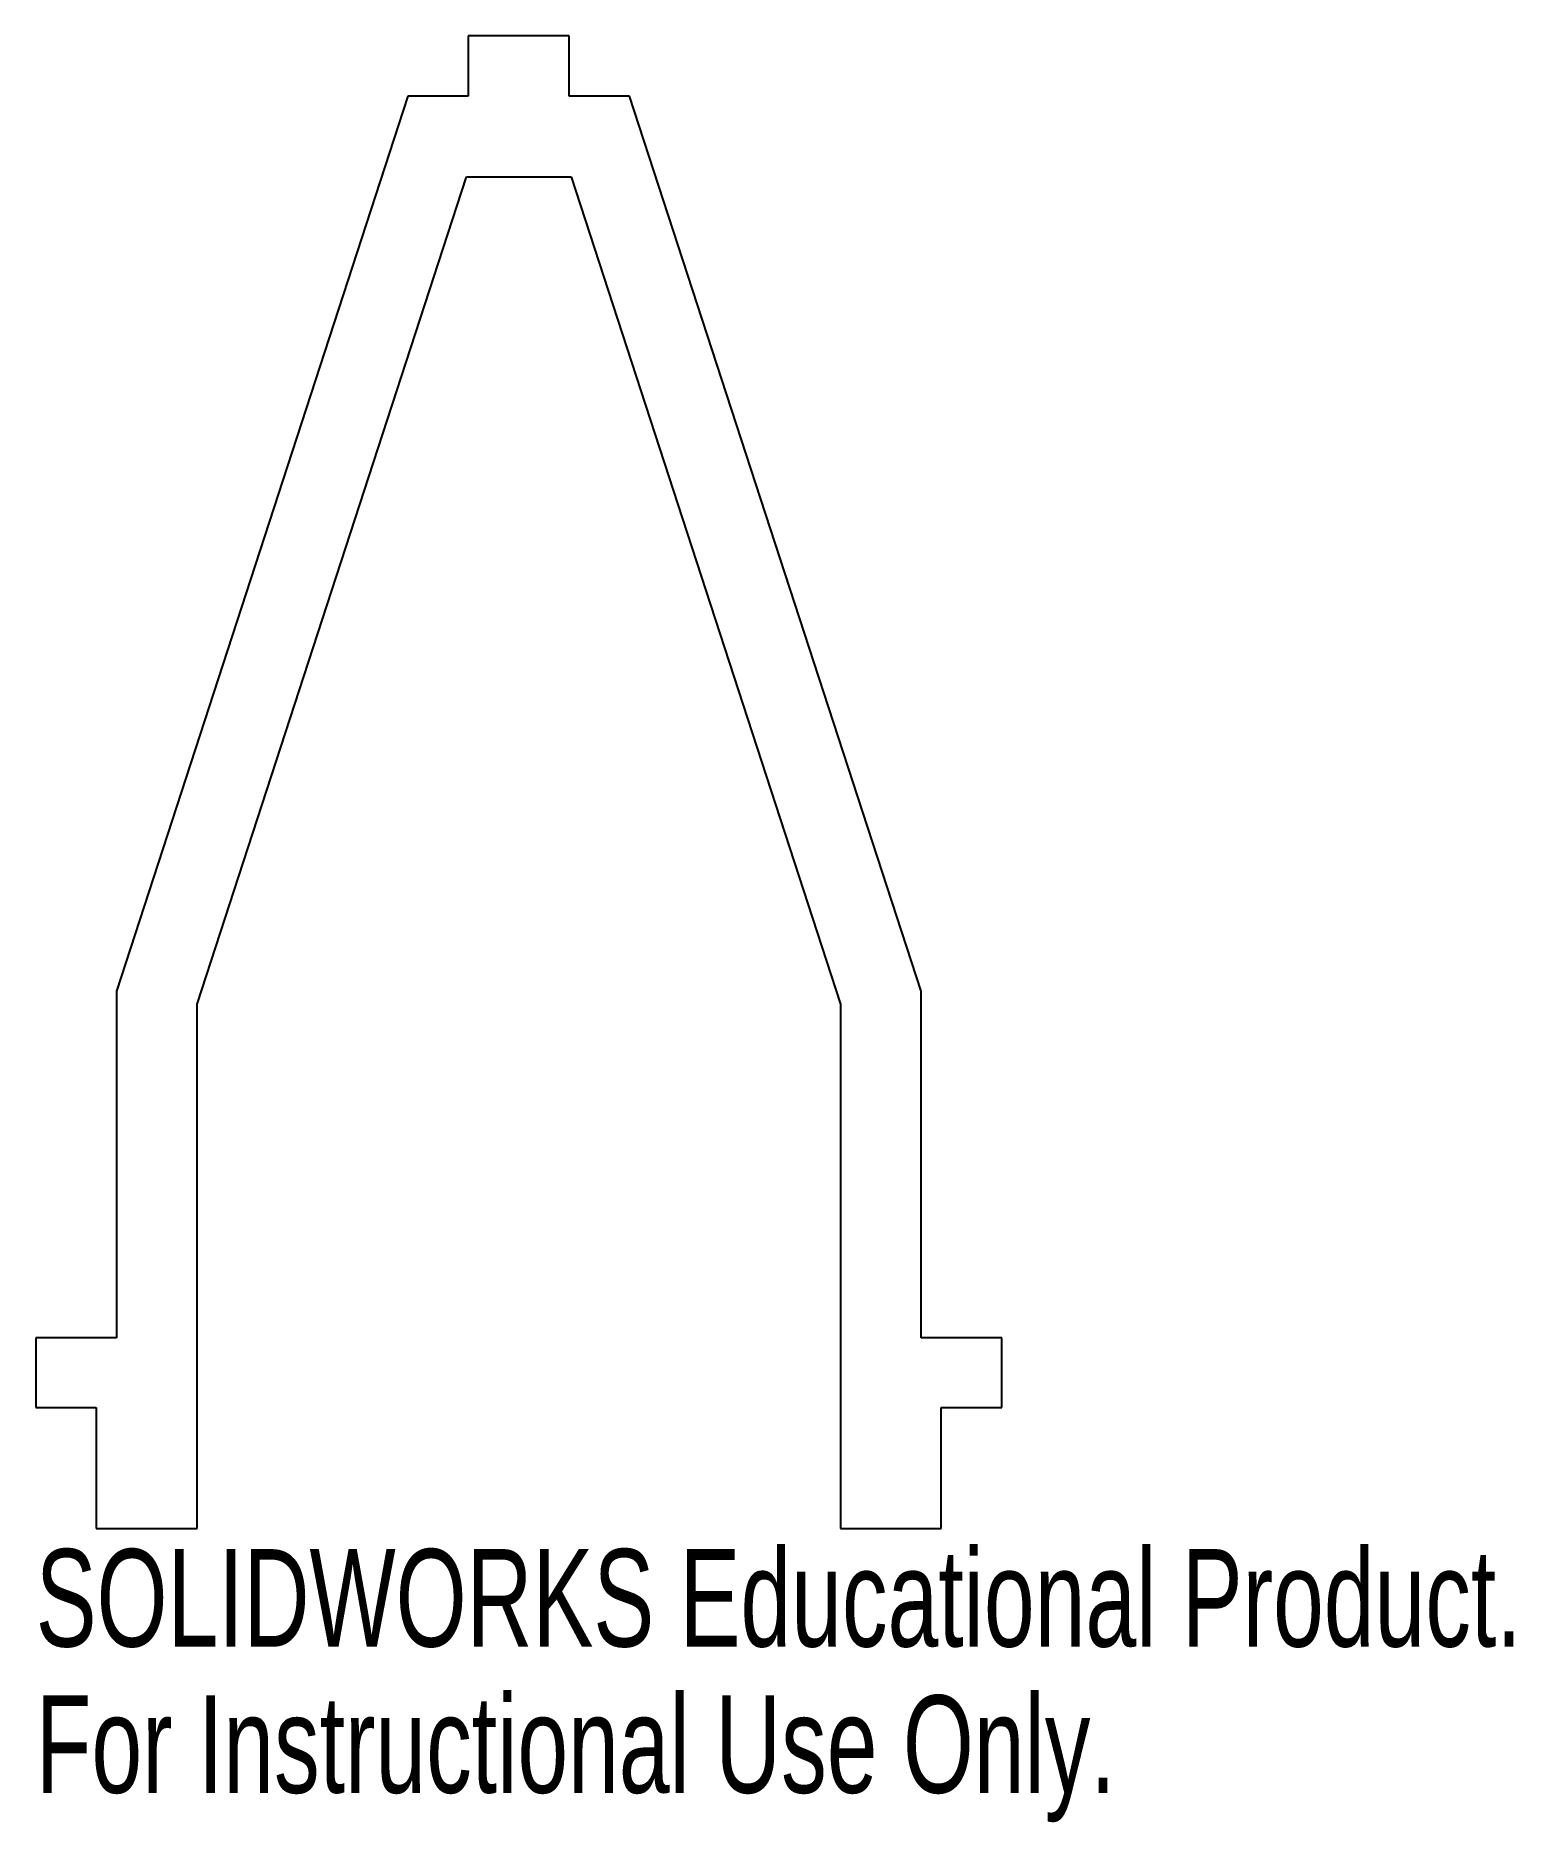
# Model space of a CAD drawing. Header units: millimetres. Extents: x -14.4 to 58.9, y -83.7 to 4.9.
import ezdxf

# ---------------------------------------------------------------- set-up
doc = ezdxf.new("R2010")
doc.units = ezdxf.units.MM
doc.styles.add('SLDTEXTSTYLE0', font='TXT', dxfattribs={"width": 0.7})

msp = doc.modelspace()

# ---------------------------------------------------------------- linework, layer by layer
at = {"color": 7, "linetype": 'Continuous', "lineweight": 25}
for p, q in [((12.066, 4.907), (7.066, 4.907)), ((7.066, 4.907), (7.066, 1.907)), ((12.066, 1.907), (12.066, 4.907)), ((4.066, 1.907), (-10.384, -42.458)), ((7.066, 1.907), (4.066, 1.907)), ((15.066, 1.907), (12.066, 1.907)), ((29.516, -42.458), (15.066, 1.907)), ((-6.384, -43.093), (6.97, -2.093)), ((6.97, -2.093), (12.162, -2.093)), ((12.162, -2.093), (25.516, -43.093)), ((-10.384, -42.458), (-10.384, -59.639)), ((29.516, -59.639), (29.516, -42.458)), ((-6.384, -69.093), (-6.384, -43.093)), ((25.516, -43.093), (25.516, -69.093)), ((-10.384, -59.639), (-14.384, -59.639)), ((-14.384, -59.639), (-14.384, -63.093)), ((33.516, -59.639), (29.516, -59.639)), ((33.516, -63.093), (33.516, -59.639)), ((-14.384, -63.093), (-11.384, -63.093)), ((-11.384, -63.093), (-11.384, -69.093)), ((30.516, -69.093), (30.516, -63.093)), ((30.516, -63.093), (33.516, -63.093)), ((-11.384, -69.093), (-6.384, -69.093)), ((25.516, -69.093), (30.516, -69.093))]:
    msp.add_line(p, q, dxfattribs=at)

# ---------------------------------------------------------------- texts
at = {"color": 7, "linetype": 'Continuous', "char_height": 4.83362, "attachment_point": 1, "style": 'SLDTEXTSTYLE0'}
for s, insert in [('SOLIDWORKS Educational Product.', (-14.384, -70.113)), ('For Instructional Use Only.', (-14.384, -77.363))]:
    msp.add_mtext(s, dxfattribs=dict(at, insert=insert))

doc.saveas('drawing.dxf')
